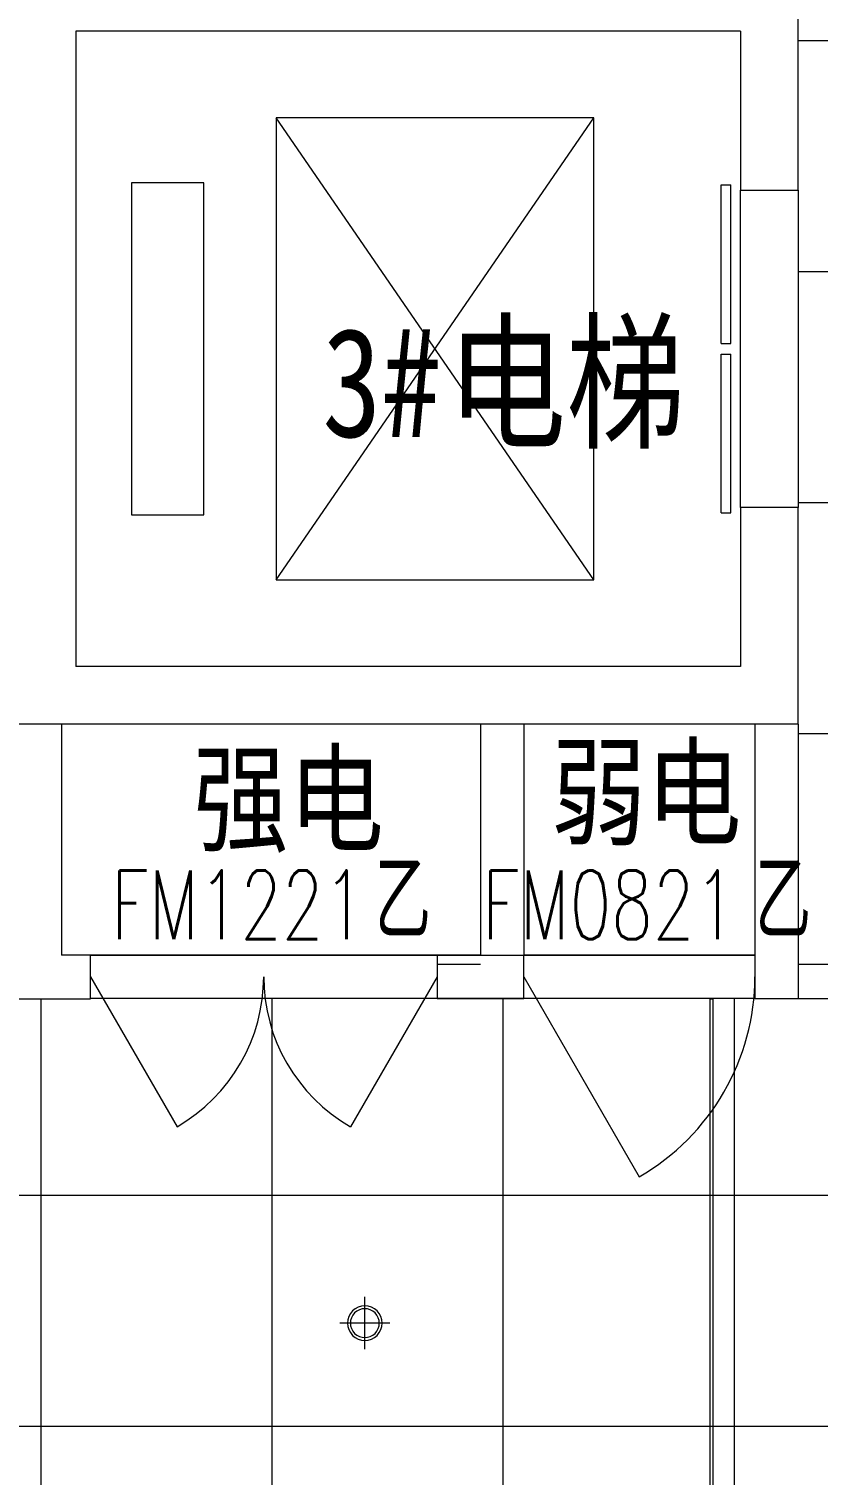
# Model space of a CAD drawing. Header units: millimetres. Extents: x 164760 to 3716174, y -1766400 to 11969.
# Drawn here: x 3553514 to 3556246, y -1638366 to -1633356 of the extents above; entities that cross this region are included whole.
import ezdxf

# ---------------------------------------------------------------- set-up
doc = ezdxf.new("R2010")
doc.units = ezdxf.units.MM
doc.header["$LTSCALE"] = 1000
doc.linetypes.add('DOTE', pattern=[2.42, 2, -0.2, 0.02, -0.2])
doc.layers.get('0').update_dxf_attribs({"color": 253, "linetype": 'CONTINUOUS'})
for name, color, linetype, lineweight in [('DOOR【门】', 253, 'CONTINUOUS', 0), ('FC-FLOOR【地材分格】', 253, 'CONTINUOUS', 0), ('RC-LIGHT【天花灯具】', 253, 'CONTINUOUS', 0), ('RC-Modelling【天花造型】', 253, 'CONTINUOUS', 0), ('RC-STR【天花细线】', 253, 'CONTINUOUS', 0), ('STAIR', 253, 'CONTINUOUS', 0), ('Wall【墙体】', 253, 'CONTINUOUS', 0), ('WINDOW', 253, 'CONTINUOUS', 0), ('Xline【辅助线】', 253, 'CONTINUOUS', 0)]:
    doc.layers.add(name, color=color, linetype=linetype, lineweight=lineweight)
doc.layers.add('PUB_TEXT', color=253, linetype='CONTINUOUS')
doc.layers.add('WINDOW_TEXT', color=253, linetype='CONTINUOUS')
doc.styles.add('_TCH_WINDOW', font='SIMPLEX', dxfattribs={"bigfont": 'GBCBIG'})
doc.styles.add('宋体', font='', dxfattribs={"width": 0.7})
doc.styles.get('宋体').set_extended_font_data('SimSun')

# ---------------------------------------------------------------- blocks, each defined once
blk = doc.blocks.new('$TCHSYS$LDOR22D')
for p, q in [((-0.5167, 0.8333), (-0.0167, 0.8333)), ((-0.5167, 0.8333), (-0.5167, 0.6667)), ((-0.0167, 0.8333), (-0.0167, 0.6667)), ((0.0167, 0.8333), (0.0167, 0.6667)), ((0.0167, 0.8333), (0.5167, 0.8333)), ((0.5167, 0.8333), (0.5167, 0.6667)), ((-0.5167, 0.6667), (-0.0167, 0.6667)), ((0.0167, 0.6667), (0.5167, 0.6667)), ((-0.5, 0.5), (0.5, 0.5))]:
    blk.add_line(p, q)
blk = doc.blocks.new('$DorLib2D$00000214')
at = {"color": 0}
blk.add_line((0.5, 0), (0, 0.866), dxfattribs=at)
blk.add_arc((0.5, 0), 1, 120, 180, dxfattribs=at)
blk = doc.blocks.new('$DorLib2D$00000215')
at = {"color": 0}
for p, q in [((-0.5, 0), (-0.25, 0.433)), ((0.5, 0), (0.25, 0.433))]:
    blk.add_line(p, q, dxfattribs=at)
for centre, start, end in [((-0.5, 0), 0, 60), ((0.5, 0), 120, 180)]:
    blk.add_arc(centre, 0.5, start, end, dxfattribs=at)
blk = doc.blocks.new('ZL_0603185999')
at = {"layer": 'RC-Modelling【天花造型】'}
blk.add_lwpolyline([(1612.5, -6100), (1412.5, -6100), (1412.5, -50)], dxfattribs=at)
blk = doc.blocks.new('圆形筒灯')
at = {"color": 251, "linetype": 'DOTE', "ltscale": 43.504693}
blk.add_line((0, 90.6), (0, -90.6), dxfattribs=at)
at = {"color": 251, "linetype": 'DOTE', "ltscale": 41.297046}
blk.add_line((86, 0), (-86, 0), dxfattribs=at)
blk.add_ellipse((0, 0), major_axis=(-42.4, 42.4), ratio=1, start_param=2.355868237233172, end_param=8.639053544412757)
at = {"color": 251}
blk.add_ellipse((0, 0), major_axis=(35.4, 35.4), ratio=1, start_param=5.49871431692557, end_param=11.78189962410516, dxfattribs=at)

msp = doc.modelspace()

# ---------------------------------------------------------------- hatches: boundary and pattern name
at = {"layer": 'FC-FLOOR【地材分格】'}
h = msp.add_hatch(dxfattribs=at)
h.set_pattern_fill('_USER', color=256, scale=800, double=1, pattern_type=0)
h.set_pattern_definition([(0, (3778355.65, -1406196.8), (0, 800), []), (90, (3778355.65, -1406196.8), (-800, 5e-14), [])])
h.paths.add_polyline_path([(3577178.4, -1636714.2), (3575935.2, -1636714.2), (3573976.9, -1636714.2), (3573376.9, -1636714.2), (3572826.9, -1636714.2), (3571326.9, -1636713.4), (3571326.9, -1636714.2), (3570576.9, -1636714.2), (3569976.9, -1636714.2), (3569576.9, -1636714.2), (3568476.9, -1636714.2), (3565041.8, -1636714.2), (3563941.8, -1636714.2), (3561222.8, -1636714.2), (3560122.8, -1636714.2), (3559398.8, -1636714.2), (3559398.8, -1630414.2), (3559376.9, -1630414.2), (3556176.9, -1630414.2), (3556176.9, -1630714.2), (3556176.9, -1633165.3), (3556176.9, -1633914.2), (3556176.9, -1635014.2), (3556176.9, -1635764.2), (3556176.9, -1636714.2), (3556026.9, -1636714.2), (3556026.9, -1636564.2), (3556026.9, -1636714.2), (3555226.9, -1636714.2), (3555226.9, -1636564.2), (3555226.9, -1636714.2), (3555151.9, -1636714.2), (3554926.9, -1636714.2), (3554926.9, -1636564.2), (3555076.9, -1636564.2), (3555076.9, -1636714.2), (3553476.9, -1636714.2), (3553476.9, -1636715.3), (3551751.9, -1636715.3), (3551751.9, -1636715.3), (3550851.9, -1636715.3), (3548752, -1636715.3), (3548752, -1636865.5), (3548602, -1636865.5), (3548602, -1636715.3), (3548601.9, -1630714.2), (3548376.9, -1630714.2), (3548376.9, -1630414.2), (3545176.9, -1630414.2), (3544976.9, -1630414.2), (3541776.9, -1630414.2), (3541776.9, -1630714.2), (3541176.9, -1630714.2), (3541176.9, -1630414.2), (3537976.9, -1630414.2), (3537776.9, -1630414.2), (3534576.9, -1630414.2), (3534576.9, -1630714.2), (3534126.9, -1630714.2), (3534126.9, -1632064.1), (3534136.9, -1632064.1), (3534136.9, -1632814.2), (3536676.9, -1632814.2), (3536676.9, -1633164.2), (3536676.9, -1635764.2), (3536676.9, -1636714.2), (3536426.9, -1636714.2), (3534126.9, -1636714.2), (3533976.9, -1636714.2), (3533976.9, -1635764.2), (3533976.9, -1635014.2), (3533976.9, -1633914.2), (3533976.9, -1633164.2), (3533976.9, -1632889.2), (3533976.9, -1630714.2), (3533976.9, -1630414.2), (3530751.9, -1630414.2), (3530751.9, -1636714.2), (3530359.9, -1636714.2), (3529259.9, -1636714.2), (3521433.8, -1636714.2), (3520335.5, -1636714.2), (3520176.9, -1636714.2), (3519576.9, -1636714.2), (3518826.9, -1636714.2), (3518826.9, -1636713), (3517326.9, -1636713), (3517326.9, -1636714.2), (3516776.9, -1636714.2), (3516176.9, -1636714.2), (3516076.9, -1636714.2), (3514976.9, -1636714.2), (3513576.9, -1636714.2), (3513576.9, -1636714.2), (3512526.9, -1636714.2), (3512526.9, -1636714.2), (3509827.2, -1636714.2), (3508327.2, -1636714.2), (3507802.2, -1636714.2), (3507626.9, -1636714.2), (3505326.9, -1636714.2), (3505176.9, -1636714.2), (3505176.9, -1635764.2), (3505176.9, -1635014.2), (3505176.9, -1633914.2), (3505176.9, -1633164.2), (3505176.9, -1632889.2), (3505176.9, -1630714.2), (3505176.9, -1630414.2), (3501951.9, -1630414.2), (3501951.9, -1636714.2), (3501649.1, -1636714.2), (3500552.4, -1636714.2), (3492635.5, -1636714.2), (3491535.5, -1636714.2), (3491376.9, -1636714.2), (3490776.9, -1636714.2), (3490026.9, -1636714.2), (3488526.9, -1636714.2), (3487976.9, -1636714.2), (3487376.9, -1636714.2), (3487326.9, -1636714.2), (3486326.9, -1636714.2), (3485176.9, -1636714.2), (3484176.9, -1636714.2), (3484176.9, -1636744.2), (3484176.9, -1638484.2), (3484176.9, -1639114.2), (3483776.9, -1639114.2), (3483776.9, -1639665.4), (3484440.4, -1639665.4), (3485940.4, -1639665.4), (3486140.4, -1639665.4), (3486140.4, -1638964.2), (3490776.9, -1638964.2), (3490776.9, -1638514.2), (3491376.9, -1638514.2), (3491376.9, -1638964.2), (3496151.9, -1638964.2), (3496151.9, -1639665.4), (3496351.9, -1639665.4), (3497851.9, -1639665.4), (3498201.9, -1639665.4), (3498201.9, -1639114.2), (3497976.9, -1639114.2), (3497976.9, -1638514.2), (3498576.9, -1638514.2), (3498576.9, -1638964.2), (3499525.2, -1638964.2), (3501025.2, -1638964.2), (3505176.9, -1638964.2), (3505176.9, -1638514.2), (3505776.9, -1638514.2), (3505776.9, -1638964.2), (3509765.2, -1638964.2), (3511265.2, -1638964.2), (3512376.9, -1638964.2), (3512376.9, -1638514.2), (3512976.9, -1638514.2), (3512976.9, -1638964.2), (3514106.7, -1638964.2), (3515606.7, -1638964.2), (3519576.9, -1638964.2), (3519576.9, -1638514.2), (3520176.9, -1638514.2), (3520176.9, -1638964.2), (3524402.6, -1638964.2), (3525902.6, -1638964.2), (3526776.9, -1638964.2), (3526776.9, -1638514.2), (3527376.9, -1638514.2), (3527376.9, -1638964.2), (3528210, -1638964.2), (3529710, -1638964.2), (3533976.9, -1638964.2), (3533976.9, -1638514.2), (3534576.9, -1638514.2), (3534576.9, -1638964.2), (3537876.9, -1638964.2), (3538648.3, -1638964.2), (3540148.3, -1638964.2), (3541176.9, -1638964.2), (3541176.9, -1638514.2), (3541776.9, -1638514.2), (3541776.9, -1638964.2), (3544326.9, -1638964.2), (3545826.9, -1638964.2), (3548376.9, -1638964.2), (3548376.9, -1638514.2), (3548602, -1638514.2), (3548602, -1638365.5), (3548752, -1638365.5), (3548752, -1638514.2), (3548976.9, -1638514.2), (3548976.9, -1638964.2), (3549079.2, -1638964.2), (3549079.2, -1638964.2), (3549981.8, -1638964.2), (3554572, -1638964.2), (3554572, -1638964.2), (3555474.6, -1638964.2), (3555576.9, -1638964.2), (3555576.9, -1638514.2), (3556176.9, -1638514.2), (3556176.9, -1638964.2), (3556275, -1638964.2), (3556275, -1638964.2), (3557175, -1638964.2), (3561151.4, -1638964.2), (3562251.4, -1638964.2), (3562776.9, -1638964.2), (3562776.9, -1638514.2), (3563376.9, -1638514.2), (3563376.9, -1638964.2), (3563902.5, -1638964.2), (3565002.5, -1638964.2), (3568351.4, -1638964.2), (3569451.4, -1638964.2), (3569976.9, -1638964.2), (3569976.9, -1638514.2), (3570576.9, -1638514.2), (3570576.9, -1638964.2), (3575551.4, -1638964.2), (3576651.4, -1638964.2), (3577176.9, -1638964.2), (3577176.9, -1638484.2), (3577178.4, -1638484.2)])

# ---------------------------------------------------------------- linework, layer by layer
at = {"layer": 'DOOR【门】'}
for p, q in [((3554926.9, -1636564.2), (3553726.9, -1636564.2)), ((3556026.9, -1636564.2), (3555226.9, -1636564.2)), ((3554926.9, -1636714.2), (3553726.9, -1636714.2)), ((3556026.9, -1636714.2), (3555226.9, -1636714.2))]:
    msp.add_line(p, q, dxfattribs=at)
at = {"layer": 'FC-FLOOR【地材分格】', "color": 3}
for points in [[(3555976.9, -1633914.2), (3556176.9, -1633914.2), (3556176.9, -1635014.2), (3555976.9, -1635014.2)], [(3553726.9, -1636564.2), (3556026.9, -1636564.2), (3556026.9, -1636714.2), (3553726.9, -1636714.2)]]:
    msp.add_lwpolyline(points, close=True, dxfattribs=at)
at = {"layer": 'RC-Modelling【天花造型】'}
for points in [[(3555976.9, -1633914.2), (3556176.9, -1633914.2), (3556176.9, -1635014.2), (3555976.9, -1635014.2)], [(3553726.9, -1636564.2), (3556026.9, -1636564.2), (3556026.9, -1636714.2), (3553726.9, -1636714.2)]]:
    msp.add_lwpolyline(points, close=True, dxfattribs=at)
at = {"layer": 'RC-STR【天花细线】'}
msp.add_lwpolyline([(3555871.9, -1636715.3), (3555881.9, -1636715.3), (3555881.9, -1638515.3), (3555871.9, -1638515.3)], close=True, dxfattribs=at)
at = {"layer": 'STAIR'}
for p, q in [((3555469.7, -1635264.2), (3554369.7, -1633664.2)), ((3554369.7, -1635264.2), (3555469.7, -1633664.2)), ((3554369.7, -1633664.2), (3554369.7, -1635264.2)), ((3555469.7, -1633664.2), (3554369.7, -1633664.2)), ((3555469.7, -1635264.2), (3555469.7, -1633664.2)), ((3553869.7, -1633889.2), (3553869.7, -1635039.2)), ((3554119.7, -1633889.2), (3553869.7, -1633889.2)), ((3554119.7, -1635039.2), (3554119.7, -1633889.2)), ((3553869.7, -1635039.2), (3554119.7, -1635039.2)), ((3554369.7, -1635264.2), (3555469.7, -1635264.2))]:
    msp.add_line(p, q, dxfattribs=at)
at = {"layer": 'Wall【墙体】', "color": 9}
for p, q in [((3556176.9, -1633914.2), (3556176.9, -1633164.2)), ((3555976.9, -1633364.2), (3553676.9, -1633364.2)), ((3553676.9, -1633364.2), (3553676.9, -1635564.2)), ((3555976.9, -1633364.2), (3555976.9, -1633914.2)), ((3555976.9, -1633914.2), (3556176.9, -1633914.2)), ((3556176.9, -1635014.2), (3555976.9, -1635014.2)), ((3555976.9, -1635014.2), (3555976.9, -1635564.2)), ((3556176.9, -1635764.2), (3556176.9, -1635014.2)), ((3555976.9, -1635564.2), (3553676.9, -1635564.2)), ((3556176.9, -1635764.2), (3553476.9, -1635764.2)), ((3553626.9, -1635764.2), (3553476.9, -1635764.2)), ((3553626.9, -1635764.2), (3553626.9, -1636564.2)), ((3555076.9, -1635764.2), (3555076.9, -1636564.2)), ((3555226.9, -1635764.2), (3555076.9, -1635764.2)), ((3555226.9, -1635764.2), (3555226.9, -1636564.2)), ((3556026.9, -1635764.2), (3556026.9, -1636564.2)), ((3556176.9, -1635764.2), (3556026.9, -1635764.2)), ((3556176.9, -1635764.2), (3556176.9, -1636714.2)), ((3553726.9, -1636564.2), (3553626.9, -1636564.2)), ((3553726.9, -1636714.2), (3553726.9, -1636564.2)), ((3555076.9, -1636564.2), (3554926.9, -1636564.2)), ((3554926.9, -1636564.2), (3554926.9, -1636714.2)), ((3555226.9, -1636714.2), (3555226.9, -1636564.2)), ((3556026.9, -1636564.2), (3556026.9, -1636714.2)), ((3551751.9, -1636715.3), (3553551.9, -1636715.3)), ((3554926.9, -1636714.2), (3555151.9, -1636714.2)), ((3555151.9, -1636714.2), (3555226.9, -1636714.2)), ((3556026.9, -1636714.2), (3556176.9, -1636714.2))]:
    msp.add_line(p, q, dxfattribs=at)
at = {"layer": 'Xline【辅助线】'}
msp.add_line((3553551.9, -1636715.3), (3553726.9, -1636715.3), dxfattribs=at)

# ---------------------------------------------------------------- block references
at = {"layer": 'DOOR【门】', "rotation": 180}
for name, p, xscale, yscale, zscale in [('$DorLib2D$00000215', (3554326.9, -1636639.2), 1200, 1200, 1200), ('$DorLib2D$00000214', (3555626.9, -1636639.2), 800, 800, 800)]:
    msp.add_blockref(name, p, dxfattribs=dict(at, xscale=xscale, yscale=yscale, zscale=zscale))
at = {"layer": 'RC-LIGHT【天花灯具】', "xscale": -1, "rotation": 180}
msp.add_blockref('圆形筒灯', (3554676.9, -1637839.2), dxfattribs=at)
at = {"layer": 'RC-Modelling【天花造型】', "xscale": -1}
msp.add_blockref('ZL_0603185999', (3557789.4, -1630614.2), dxfattribs=at)
at = {"layer": 'WINDOW', "xscale": 1100, "yscale": 200, "zscale": -1100, "rotation": 90}
msp.add_blockref('$TCHSYS$LDOR22D', (3556076.9, -1634464.2), dxfattribs=at)

# ---------------------------------------------------------------- texts
at = {"layer": 'PUB_TEXT', "style": '宋体', "width": 0.8}
for s, height, p in [('电梯', 377.64, (3554961.5, -1634769.4)), ('3#', 377.64, (3554529.5, -1634769.4)), ('强电', 302.11, (3554083.1, -1636173.9)), ('弱电', 302.11, (3555320.9, -1636151.3))]:
    msp.add_text(s, height=height, dxfattribs=at).set_placement(p)
at = {"layer": 'WINDOW_TEXT', "style": '_TCH_WINDOW'}
for p in [(3554711.4, -1636509.2), (3556027.4, -1636509.2)]:
    msp.add_text('乙', height=270.1, dxfattribs=at).set_placement(p)
at = {"layer": 'WINDOW_TEXT', "style": '_TCH_WINDOW', "width": 0.705882}
for s, p in [('FM1221', (3553799.4, -1636509.2)), ('FM0821', (3555083.4, -1636509.2))]:
    msp.add_text(s, height=238, dxfattribs=at).set_placement(p)

doc.saveas('drawing.dxf')
